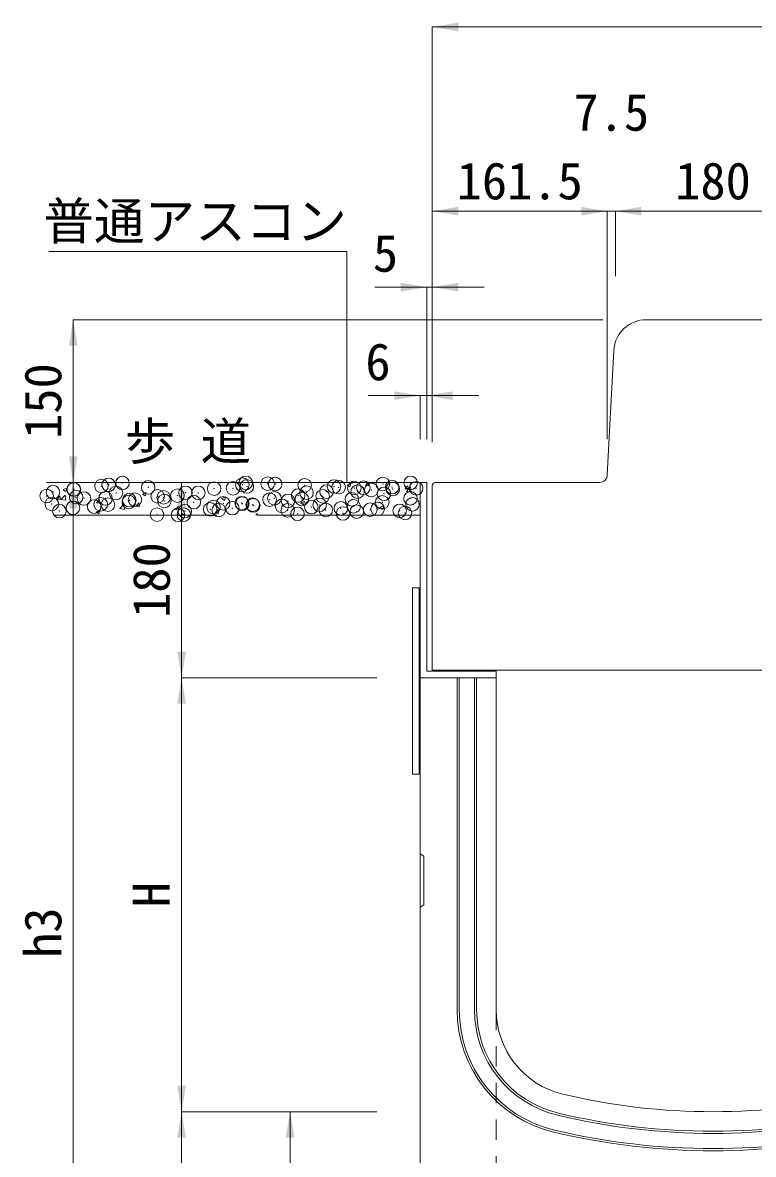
# Model space of a CAD drawing. Units: millimetres at full size. Extents: x 95 to 26200, y 7460 to 13400.
# Drawn here: x 4627 to 5301, y 10926 to 11969 of the extents above; entities that cross this region are included whole.
import ezdxf
from ezdxf.enums import TextEntityAlignment as Align

# ---------------------------------------------------------------- set-up
doc = ezdxf.new("R2010")
doc.units = ezdxf.units.MM
doc.header["$LTSCALE"] = 25
doc.header["$PDMODE"] = 32
doc.header["$PDSIZE"] = 12.5
doc.linetypes.add('DASHED', pattern=[7.5, 6, -1.5])
doc.linetypes.add('USER1', pattern=[1.35, 0.75, -0.6])
for name, color, linetype, lineweight in [('プレート', 3, 'Continuous', 9), ('寸法線', 7, 'Continuous', 13), ('引出線', 4, 'Continuous', 9), ('本体', 2, 'Continuous', 20), ('目地', 132, 'Continuous', 5), ('舗装・基礎', 7, 'Continuous', 20)]:
    doc.layers.add(name, color=color, linetype=linetype, lineweight=lineweight)
doc.layers.add('文字', color=7, linetype='Continuous')
doc.styles.add('ＭＳ ゴシック', font='')
doc.styles.get('ＭＳ ゴシック').set_extended_font_data('MS Gothic')

# ---------------------------------------------------------------- blocks, each defined once
blk = doc.blocks.new('filled_arrow')
at = {"color": 0, "linetype": 'Continuous', "lineweight": -2}
blk.add_solid([(7.5, 1.25), (0, 0), (7.5, -1.25)], dxfattribs=at)

msp = doc.modelspace()

# ---------------------------------------------------------------- linework, layer by layer
at = {"layer": 'プレート'}
for p, q in [((4999.69, 11545.08), (4993.69, 11545.08)), ((4993.69, 11545.08), (4993.69, 11365.08)), ((4999.69, 11545.08), (4999.69, 11371.08)), ((4992.69, 11448.08), (4986.69, 11448.08)), ((4986.69, 11448.08), (4986.69, 11276.08)), ((4992.69, 11448.08), (4992.69, 11276.08)), ((5063.69, 11371.08), (4999.69, 11371.08)), ((5063.69, 11371.08), (5063.69, 11365.08)), ((4992.69, 11276.08), (4986.69, 11276.08))]:
    msp.add_line(p, q, dxfattribs=at)
at = {"layer": '寸法線'}
for p, q in [((5004.69, 11964.89), (5522.69, 11964.89)), ((5004.69, 11582.08), (5004.69, 11964.89)), ((5004.69, 11795.08), (5166.19, 11795.08)), ((5004.69, 11582.08), (5004.69, 11795.08)), ((5221.69, 11795.08), (5118.19, 11795.08)), ((5166.19, 11585.08), (5166.19, 11795.08)), ((5166.19, 11585.08), (5166.19, 11795.08)), ((5173.69, 11795.08), (5353.69, 11795.08)), ((5173.69, 11735.08), (5173.69, 11795.08)), ((5173.69, 11735.08), (5173.69, 11795.08)), ((4951.69, 11725.08), (5052.69, 11725.08)), ((4999.69, 11585.08), (4999.69, 11725.08)), ((5004.69, 11582.08), (5004.69, 11725.08)), ((4673.69, 11695.08), (4673.69, 11545.08)), ((5162.15, 11695.08), (4673.69, 11695.08)), ((4945.69, 11625.08), (5047.69, 11625.08)), ((4993.69, 11585.08), (4993.69, 11625.08)), ((4999.69, 11585.08), (4999.69, 11625.08)), ((4673.69, 11545.08), (4673.69, 10715.08)), ((4967.69, 11545.08), (4673.69, 11545.08)), ((4967.69, 11545.08), (4673.69, 11545.08)), ((4773.69, 11545.08), (4773.69, 11365.08)), ((4967.69, 11545.08), (4773.69, 11545.08)), ((4953.69, 11365.08), (4773.69, 11365.08)), ((4773.69, 11365.08), (4773.69, 10965.08)), ((4953.69, 11365.08), (4773.69, 11365.08)), ((4953.69, 10965.08), (4773.69, 10965.08)), ((4773.69, 10965.08), (4773.69, 10715.08)), ((4953.69, 10965.08), (4773.69, 10965.08)), ((4873.69, 10815.08), (4873.69, 10965.08)), ((4953.69, 10965.08), (4873.69, 10965.08))]:
    msp.add_line(p, q, dxfattribs=at)
at = {"layer": '引出線'}
msp.add_lwpolyline([(4926.01, 11545.16), (4926.01, 11757.88), (4651.17, 11757.88)], dxfattribs=at)
at = {"layer": '本体'}
for p, q in [((5325.22, 11695.08), (5202.15, 11695.08)), ((5172.2, 11666.65), (5166.19, 11552.08)), ((5004.69, 11542.08), (5004.69, 11372.08)), ((5159.19, 11545.08), (5007.69, 11545.08)), ((5522.69, 11372.08), (5004.69, 11372.08)), ((5063.69, 11365.08), (4993.69, 11365.08)), ((4993.69, 11365.08), (4993.69, 10715.08)), ((5063.69, 11365.08), (5063.69, 11059.12)), ((4996.89, 11200.68), (4993.69, 11202.68)), ((4996.89, 11200.68), (4996.89, 11155.68)), ((4996.89, 11155.68), (4993.69, 11153.68))]:
    msp.add_line(p, q, dxfattribs=at)
at = {"layer": '本体', "linetype": 'USER1', "lineweight": 15}
msp.add_line((5063.69, 11059.12), (5063.69, 10815.08), dxfattribs=at)
at = {"layer": '本体'}
for centre, radius, start, end in [((5202.15, 11665.08), 30, 90, 176.99773), ((5159.19, 11552.08), 7, 270, 0), ((5007.69, 11542.08), 3, 90, 180), ((5143.69, 11059.12), 80, 180, 256.65764), ((5263.69, 11565.08), 600, 256.65764, 283.34236)]:
    msp.add_arc(centre, radius, start, end, dxfattribs=at)
at = {"layer": '目地'}
for p, q in [((5027.69, 11365.08), (5027.69, 11059.12)), ((5029.69, 11365.08), (5029.69, 11059.12)), ((5043.69, 11365.08), (5043.69, 11059.12)), ((5045.69, 11365.08), (5045.69, 11059.12))]:
    msp.add_line(p, q, dxfattribs=at)
for centre, radius, start, end in [((5143.69, 11059.12), 116, 180, 256.65764), ((5143.69, 11059.12), 114, 180, 256.65764), ((5143.69, 11059.12), 100, 180, 256.65764), ((5143.69, 11059.12), 98, 180, 256.65764), ((5263.69, 11565.08), 618, 256.65764, 283.34236), ((5263.69, 11565.08), 620, 256.65764, 283.34236), ((5263.69, 11565.08), 636, 256.65764, 283.34236), ((5263.69, 11565.08), 634, 256.65764, 283.34236)]:
    msp.add_arc(centre, radius, start, end, dxfattribs=at)
at = {"layer": '舗装・基礎', "color": 3}
msp.add_line((4993.69, 11545.08), (4648.97, 11545.08), dxfattribs=at)
at = {"layer": '舗装・基礎'}
for p, q in [((4664.53, 11538.43), (4667.06, 11536.73)), ((4664.55, 11538.46), (4668.1, 11539.83)), ((4667.06, 11536.73), (4668.09, 11539.8)), ((4855.59, 11545.08), (4855.75, 11544.97)), ((4855.76, 11544.97), (4855.79, 11545.08)), ((4926.23, 11542.61), (4928.76, 11540.91)), ((4926.25, 11542.64), (4929.8, 11544.01)), ((4927.37, 11545.08), (4931.22, 11544.49)), ((4928.76, 11540.9), (4929.79, 11543.97)), ((4931.22, 11544.48), (4931.15, 11545.08)), ((4943.32, 11542.34), (4945.62, 11545.08)), ((4943.32, 11542.34), (4946.36, 11542.07)), ((4946.33, 11542.07), (4945.78, 11545.08)), ((4979.76, 11539.15), (4982.21, 11542.07)), ((4979.76, 11539.15), (4982.79, 11538.88)), ((4980.92, 11536.77), (4984.88, 11540.9)), ((4980.92, 11536.78), (4985.44, 11536.08)), ((4982.77, 11538.88), (4982.18, 11542.06)), ((4985.44, 11536.07), (4984.88, 11540.9)), ((4658.87, 11529.63), (4661.32, 11532.55)), ((4658.87, 11529.63), (4661.91, 11529.36)), ((4661.89, 11529.36), (4661.3, 11532.54)), ((4662.36, 11529.33), (4666.32, 11533.45)), ((4662.36, 11529.33), (4666.88, 11528.63)), ((4666.88, 11528.63), (4666.32, 11533.45)), ((4695.31, 11526.44), (4697.76, 11529.36)), ((4695.31, 11526.44), (4698.35, 11526.17)), ((4698.32, 11526.17), (4697.74, 11529.35)), ((4737.54, 11534.36), (4740.06, 11532.66)), ((4737.55, 11534.39), (4741.11, 11535.76)), ((4740.07, 11532.66), (4741.1, 11535.73)), ((4810.54, 11530.29), (4813.07, 11528.59)), ((4810.56, 11530.33), (4814.12, 11531.69)), ((4813.07, 11528.59), (4814.1, 11531.66)), ((4883.56, 11526.26), (4887.12, 11527.62)), ((4886.08, 11524.52), (4887.11, 11527.59)), ((4694.85, 11517.98), (4697.38, 11516.27)), ((4694.87, 11518.01), (4698.43, 11519.38)), ((4697.38, 11516.27), (4698.41, 11519.34)), ((4716.58, 11520.92), (4720.53, 11525.05)), ((4716.58, 11520.93), (4721.09, 11520.23)), ((4721.09, 11520.22), (4720.53, 11525.05)), ((4731.75, 11523.25), (4734.2, 11526.17)), ((4731.75, 11523.25), (4734.78, 11522.99)), ((4734.76, 11522.98), (4734.17, 11526.17)), ((4768.18, 11520.07), (4770.63, 11522.98)), ((4768.18, 11520.06), (4771.22, 11519.8)), ((4771.2, 11519.79), (4770.61, 11522.98)), ((4773.26, 11515.08), (4774.75, 11516.64)), ((4774.93, 11515.08), (4774.75, 11516.64)), ((4804.62, 11516.88), (4807.07, 11519.8)), ((4804.62, 11516.88), (4807.66, 11516.61)), ((4807.63, 11516.61), (4807.05, 11519.79)), ((4842.23, 11515.08), (4843.51, 11516.61)), ((4843.76, 11515.08), (4843.48, 11516.6)), ((4883.55, 11526.22), (4886.08, 11524.52)), ((4956.56, 11522.16), (4959.08, 11520.45)), ((4956.57, 11522.19), (4960.13, 11523.55)), ((4959.08, 11520.45), (4960.11, 11523.52)), ((4770.85, 11515.08), (4771.43, 11515.31)), ((4771.36, 11515.08), (4771.42, 11515.27))]:
    msp.add_line(p, q, dxfattribs=at)
at = {"layer": '舗装・基礎', "color": 3, "linetype": 'DASHED', "lineweight": 9}
msp.add_line((4993.69, 11515.08), (4648.97, 11515.08), dxfattribs=at)
at = {"layer": '舗装・基礎'}
for p in [(4699.75, 11541.83), (4706.43, 11542.89), (4719.15, 11544.57), (4829.73, 11542.94), (4832.82, 11544.76), (4833.86, 11541.39), (4853.1, 11543.93), (4859.94, 11543.61), (4887.06, 11542.47), (4914.18, 11541.32), (4959.28, 11543.73), (4984.82, 11544.71), (4649.3, 11532.64), (4655.11, 11536.14), (4674.09, 11538.58), (4674.35, 11538.67), (4676.42, 11531.49), (4713.22, 11535.41), (4742.84, 11540.49), (4751.6, 11532.31), (4757.11, 11531.29), (4769.82, 11532.96), (4777.26, 11535.56), (4789.06, 11535.5), (4803.64, 11539.37), (4821.15, 11539.72), (4859.25, 11530.52), (4881.15, 11533.09), (4888.87, 11535.61), (4903.78, 11532.32), (4907.24, 11536.67), (4918.5, 11540.69), (4932.89, 11539.92), (4935.86, 11536.55), (4941.3, 11540.18), (4948.58, 11538.22), (4960.3, 11534.62), (4967.82, 11540.75), (4968.42, 11539.03), (4989.92, 11539.71), (4653.96, 11525.23), (4673.47, 11521.67), (4683.59, 11530.32), (4693.07, 11522.86), (4699.13, 11524.92), (4703.53, 11530.34), (4705.78, 11524.53), (4725.02, 11527.06), (4725.52, 11528.73), (4730.65, 11529.2), (4757.77, 11528.05), (4784.89, 11526.91), (4800, 11520.35), (4803.03, 11522.46), (4812.01, 11525.76), (4820.5, 11521.36), (4829.11, 11526.03), (4829.62, 11525.44), (4839.12, 11524.61), (4839.74, 11523.89), (4854.77, 11529.28), (4866.24, 11523.47), (4871.82, 11528.11), (4884.54, 11529.79), (4893.36, 11522.32), (4901.05, 11524.45), (4920.48, 11521.18), (4930.67, 11529.54), (4932.28, 11523.01), (4954.45, 11520.72), (4958.66, 11526.82), (4984.74, 11530.4), (4986.54, 11524.94), (4660.98, 11518.63), (4750.98, 11515.39), (4770.37, 11515.27), (4775.7, 11515.46), (4776.64, 11518.65), (4807.78, 11519.68), (4871.42, 11519.37), (4880.54, 11516.18), (4906.62, 11519.76), (4922.5, 11516.51), (4935.22, 11518.18), (4947.6, 11520.03), (4974.72, 11518.89), (4979.7, 11516.85)]:
    msp.add_point(p, dxfattribs=at)

# ---------------------------------------------------------------- block references
at = {"layer": '寸法線', "xscale": 3.2, "yscale": 3.2}
for p in [(5004.69, 11964.89), (5004.69, 11795.08), (5173.69, 11795.08), (5173.69, 11795.08), (5004.69, 11725.08), (4999.69, 11625.08)]:
    msp.add_blockref('filled_arrow', p, dxfattribs=at)
for p, rotation in [((5166.19, 11795.08), 180), ((5166.19, 11795.08), 180), ((4999.69, 11725.08), 180), ((4673.69, 11695.08), 270), ((4993.69, 11625.08), 180), ((4673.69, 11545.08), 90), ((4673.69, 11545.08), 270), ((4773.69, 11545.08), 270), ((4773.69, 11365.08), 90), ((4773.69, 11365.08), 270), ((4773.69, 10965.08), 90), ((4773.69, 10965.08), 270), ((4873.69, 10965.08), 270)]:
    msp.add_blockref('filled_arrow', p, dxfattribs=dict(at, rotation=rotation))
at = {"layer": '引出線', "xscale": 0.133, "yscale": 0.133, "rotation": 90}
msp.add_blockref('filled_arrow', (4926.01, 11545.16), dxfattribs=at)

# ---------------------------------------------------------------- texts
at = {"layer": '寸法線', "style": 'ＭＳ ゴシック'}
for s, p in [('7.5', (5169.94, 11886.33)), ('161.5', (5085.44, 11823.08)), ('180', (5263.69, 11823.08)), ('5', (4961.68, 11756.33)), ('6', (4954.7, 11656.33))]:
    msp.add_text(s, height=34.18, dxfattribs=at).set_placement(p, align=Align.MIDDLE_CENTER)
for s, p in [('150', (4645.69, 11620.08)), ('180', (4745.69, 11455.08)), ('H', (4745.69, 11165.08)), ('h3', (4645.69, 11130.08))]:
    msp.add_text(s, height=34.18, rotation=90, dxfattribs=at).set_placement(p, align=Align.MIDDLE_CENTER)
at = {"layer": '引出線', "style": 'ＭＳ ゴシック'}
msp.add_text('普通アスコン', height=34.18, dxfattribs=at).set_placement((4926.01, 11803.09), align=Align.TOP_RIGHT)
at = {"layer": '文字', "style": 'ＭＳ ゴシック'}
msp.add_text('歩 道', height=34.18, dxfattribs=at).set_placement((4779.48, 11583.17), align=Align.MIDDLE_CENTER)

doc.saveas('drawing.dxf')
